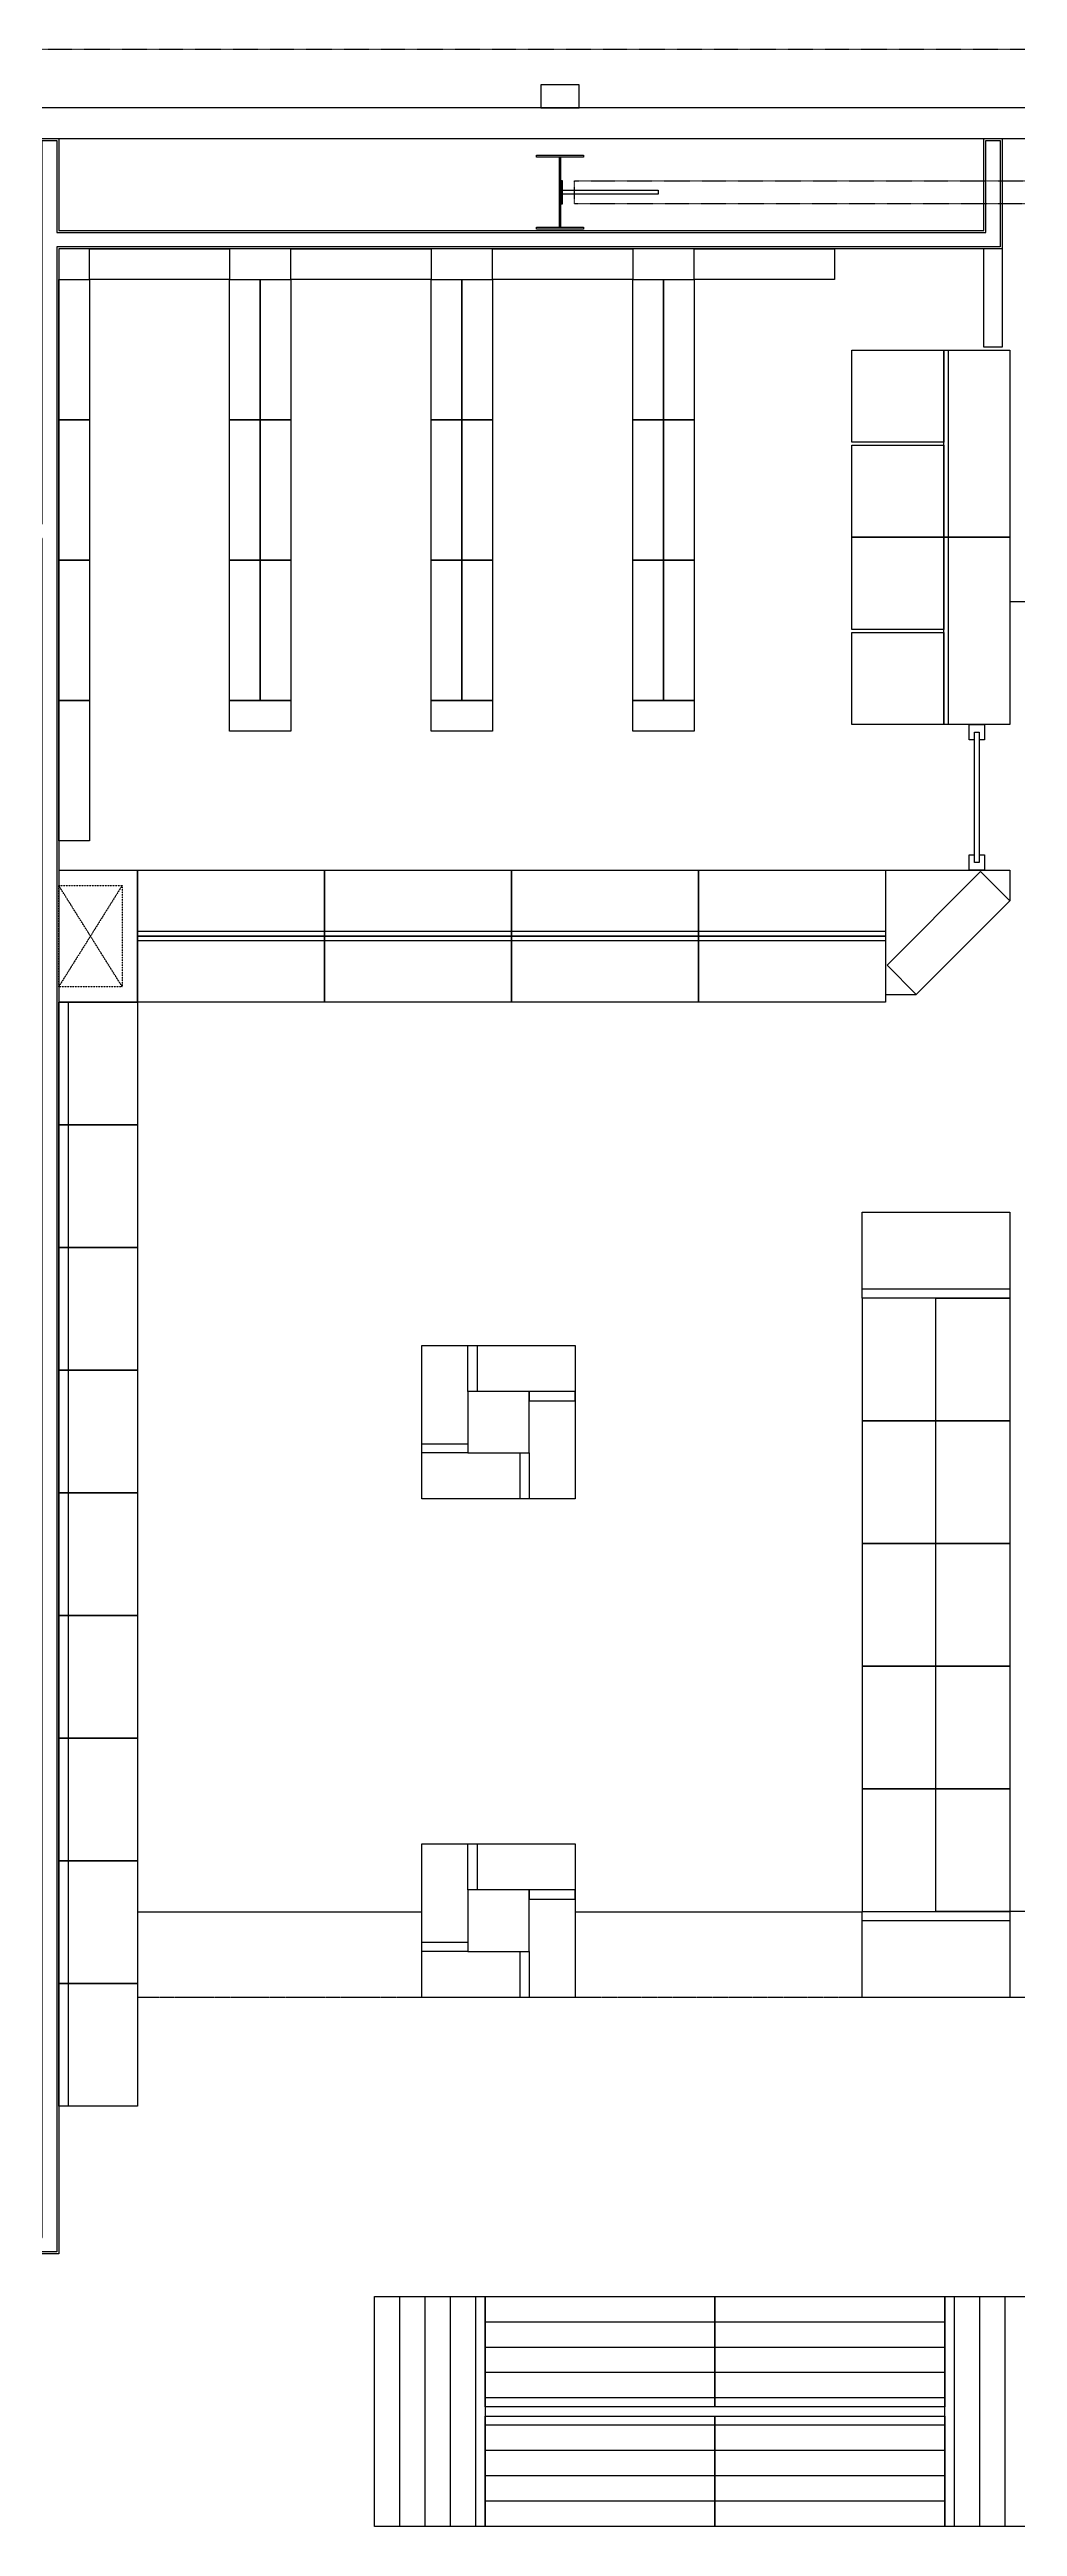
# Model space of a CAD drawing. Header units: millimetres. Extents: x -155 to 94595, y -3153 to 63413.
# Drawn here: x 9565 to 15879, y 46727 to 62877 of the extents above; entities that cross this region are included whole.
import ezdxf

# ---------------------------------------------------------------- set-up
doc = ezdxf.new("R2010")
doc.units = ezdxf.units.MM
for name, pattern in [('REFERENCIA CAMPECHE$0$CA-BASE1$0$HIDDEN2', [0.1875, 0.125, -0.0625]), ('REFERENCIA CAMPECHE$0$CL-BASE1$0$HIDDEN2', [0.1875, 0.125, -0.0625]), ('REFERENCIA CAMPECHE$0$SO-BASE1$0$HIDDEN2', [0.1875, 0.125, -0.0625]), ('TRATTEGGIATA2', [0.375, 0.25, -0.125])]:
    doc.linetypes.add(name, pattern=pattern)
for name, color, linetype in [('2', 193, 'Continuous'), ('4', 251, 'Continuous'), ('5', 1, 'TRATTEGGIATA2'), ('6', 253, 'Continuous'), ('wall', 5, 'Continuous')]:
    doc.layers.add(name, color=color, linetype=linetype)
doc.styles.add('REFERENCIA CAMPECHE$0$LETRITAS', font='ROMAN1.shx', dxfattribs={"width": 1.2, "height": 0.225})
doc.dimstyles.new('arch', dxfattribs={"dimtxt": 0.18, "dimasz": 0.18, "dimexe": 0.18, "dimexo": 0.0625, "dimgap": 0.09, "dimtad": 0, "dimtih": 1, "dimtoh": 1, "dimdec": 4, "dimzin": 0, "dimdsep": 46, "dimtxsty": 'Standard', "dimblk": 'OBLIQUE', "dimcen": 0.09, "dimclrt": 256, "dimadec": 0, "dimazin": 0, "dimtfac": 1, "dimtdec": 4, "dimtofl": 0, "dimtmove": 0, "dimatfit": 3, "dimldrblk": 'OBLIQUE', "dimfxl": 1, "dimtolj": 1, "dimtzin": 0, "dimarcsym": 0})

# ---------------------------------------------------------------- blocks, each defined once
blk = doc.blocks.new('_Oblique')
at = {"color": 0, "linetype": 'ByBlock', "lineweight": -2}
blk.add_line((-0.5, -0.5), (0.5, 0.5), dxfattribs=at)
blk = doc.blocks.new('*D311')
at = {"layer": '6', "color": 0, "lineweight": -2}
blk.add_line((17333, 59276), (15829, 59276), dxfattribs=at)
at = {"layer": 'Defpoints', "color": 0}
for p in [(15829, 59276), (15829, 59274), (17333, 59297)]:
    blk.add_point(p, dxfattribs=at)
at = {"layer": '6', "color": 0, "lineweight": -2, "xscale": 0.3, "yscale": 0.3, "zscale": 0.3, "rotation": 180}
blk.add_blockref('_Oblique', (15829, 59276), dxfattribs=at)
at = {"layer": '6', "color": 0, "lineweight": -2, "xscale": 0.3, "yscale": 0.3, "zscale": 0.3}
blk.add_blockref('_Oblique', (17333, 59276), dxfattribs=at)
at = {"layer": '6', "insert": (16581, 59276), "char_height": 0.225, "attachment_point": 5, "style": 'REFERENCIA CAMPECHE$0$LETRITAS'}
blk.add_mtext('\\A1;1504.02', dxfattribs=at)
blk = doc.blocks.new('*D312')
at = {"layer": '6', "color": 0, "lineweight": -2}
blk.add_line((11994, 50733), (10139, 50733), dxfattribs=at)
at = {"layer": 'Defpoints', "color": 0}
for p in [(10139, 50733), (10139, 50733), (11994, 50733)]:
    blk.add_point(p, dxfattribs=at)
at = {"layer": '6', "color": 0, "lineweight": -2, "xscale": 0.3, "yscale": 0.3, "zscale": 0.3, "rotation": 180}
blk.add_blockref('_Oblique', (10139, 50733), dxfattribs=at)
at = {"layer": '6', "color": 0, "lineweight": -2, "xscale": 0.3, "yscale": 0.3, "zscale": 0.3}
blk.add_blockref('_Oblique', (11994, 50733), dxfattribs=at)
at = {"layer": '6', "insert": (11066, 50733), "char_height": 0.225, "attachment_point": 5, "style": 'REFERENCIA CAMPECHE$0$LETRITAS'}
blk.add_mtext('\\A1;1855.20', dxfattribs=at)
blk = doc.blocks.new('*D313')
at = {"layer": '6', "color": 0, "lineweight": -2}
blk.add_line((14865, 50733), (12994, 50733), dxfattribs=at)
at = {"layer": 'Defpoints', "color": 0}
for p in [(12994, 50733), (12994, 50733), (14865, 50737)]:
    blk.add_point(p, dxfattribs=at)
at = {"layer": '6', "color": 0, "lineweight": -2, "xscale": 0.3, "yscale": 0.3, "zscale": 0.3, "rotation": 180}
blk.add_blockref('_Oblique', (12994, 50733), dxfattribs=at)
at = {"layer": '6', "color": 0, "lineweight": -2, "xscale": 0.3, "yscale": 0.3, "zscale": 0.3}
blk.add_blockref('_Oblique', (14865, 50733), dxfattribs=at)
at = {"layer": '6', "insert": (13929, 50733), "char_height": 0.225, "attachment_point": 5, "style": 'REFERENCIA CAMPECHE$0$LETRITAS'}
blk.add_mtext('\\A1;1870.80', dxfattribs=at)
blk = doc.blocks.new('*D314')
at = {"layer": '6', "color": 0, "lineweight": -2}
blk.add_line((17333, 50737), (15829, 50737), dxfattribs=at)
at = {"layer": 'Defpoints', "color": 0}
for p in [(15829, 50737), (15829, 50737), (17333, 50737)]:
    blk.add_point(p, dxfattribs=at)
at = {"layer": '6', "color": 0, "lineweight": -2, "xscale": 0.3, "yscale": 0.3, "zscale": 0.3, "rotation": 180}
blk.add_blockref('_Oblique', (15829, 50737), dxfattribs=at)
at = {"layer": '6', "color": 0, "lineweight": -2, "xscale": 0.3, "yscale": 0.3, "zscale": 0.3}
blk.add_blockref('_Oblique', (17333, 50737), dxfattribs=at)
at = {"layer": '6', "insert": (16581, 50737), "char_height": 0.225, "attachment_point": 5, "style": 'REFERENCIA CAMPECHE$0$LETRITAS'}
blk.add_mtext('\\A1;1504.02', dxfattribs=at)

msp = doc.modelspace()

# ---------------------------------------------------------------- linework, layer by layer
at = {"layer": '2'}
for p, q in [((9824.86, 61376.99), (9824.86, 61576.99)), ((9824.86, 61576.99), (10739.86, 61576.99)), ((10739.86, 61576.99), (10739.86, 61376.99)), ((11139.86, 61376.99), (11139.86, 61576.99)), ((11139.86, 61576.99), (12054.86, 61576.99)), ((12054.86, 61576.99), (12054.86, 61376.99)), ((12454.86, 61376.99), (12454.86, 61576.99)), ((12454.86, 61576.99), (13369.86, 61576.99)), ((13369.86, 61576.99), (13369.86, 61376.99)), ((13769.86, 61376.99), (13769.86, 61576.99)), ((13769.86, 61576.99), (14684.86, 61576.99)), ((14684.86, 61576.99), (14684.86, 61376.99)), ((9624.86, 60461.99), (9624.86, 61376.99)), ((9624.86, 61376.99), (9824.86, 61376.99)), ((9824.86, 61376.99), (9824.86, 60461.99)), ((10739.86, 61376.99), (9824.86, 61376.99)), ((10739.86, 60461.99), (10739.86, 61376.99)), ((10739.86, 61376.99), (10939.86, 61376.99)), ((10939.86, 60461.99), (10939.86, 61376.99)), ((10939.86, 61376.99), (11139.86, 61376.99)), ((10939.86, 61376.99), (10939.86, 60461.99)), ((11139.86, 61376.99), (11139.86, 60461.99)), ((12054.86, 61376.99), (11139.86, 61376.99)), ((12054.86, 60461.99), (12054.86, 61376.99)), ((12054.86, 61376.99), (12254.86, 61376.99)), ((12254.86, 60461.99), (12254.86, 61376.99)), ((12254.86, 61376.99), (12454.86, 61376.99)), ((12254.86, 61376.99), (12254.86, 60461.99)), ((12454.86, 61376.99), (12454.86, 60461.99)), ((13369.86, 61376.99), (12454.86, 61376.99)), ((13369.86, 60461.99), (13369.86, 61376.99)), ((13369.86, 61376.99), (13569.86, 61376.99)), ((13569.86, 60461.99), (13569.86, 61376.99)), ((13569.86, 61376.99), (13769.86, 61376.99)), ((13569.86, 61376.99), (13569.86, 60461.99)), ((14684.86, 61376.99), (13769.86, 61376.99)), ((13769.86, 61376.99), (13769.86, 60461.99)), ((14798.86, 60316.99), (14798.86, 60916.99)), ((14798.86, 60916.99), (15398.86, 60916.99)), ((15398.86, 59696.99), (15398.86, 60916.99)), ((15398.86, 60916.99), (15828.86, 60916.99)), ((15398.86, 60916.99), (15398.86, 60316.99)), ((15428.86, 59696.99), (15428.86, 60916.99)), ((15828.86, 60916.99), (15828.86, 59696.99)), ((9824.86, 60461.99), (9624.86, 60461.99)), ((9624.86, 59546.99), (9624.86, 60461.99)), ((9624.86, 60461.99), (9824.86, 60461.99)), ((9824.86, 60461.99), (9824.86, 59546.99)), ((10939.86, 60461.99), (10739.86, 60461.99)), ((10739.86, 59546.99), (10739.86, 60461.99)), ((10739.86, 60461.99), (10939.86, 60461.99)), ((11139.86, 60461.99), (10939.86, 60461.99)), ((10939.86, 59546.99), (10939.86, 60461.99)), ((10939.86, 60461.99), (11139.86, 60461.99)), ((10939.86, 60461.99), (10939.86, 59546.99)), ((11139.86, 60461.99), (11139.86, 59546.99)), ((12254.86, 60461.99), (12054.86, 60461.99)), ((12054.86, 59546.99), (12054.86, 60461.99)), ((12054.86, 60461.99), (12254.86, 60461.99)), ((12454.86, 60461.99), (12254.86, 60461.99)), ((12254.86, 59546.99), (12254.86, 60461.99)), ((12254.86, 60461.99), (12454.86, 60461.99)), ((12254.86, 60461.99), (12254.86, 59546.99)), ((12454.86, 60461.99), (12454.86, 59546.99)), ((13569.86, 60461.99), (13369.86, 60461.99)), ((13369.86, 59546.99), (13369.86, 60461.99)), ((13369.86, 60461.99), (13569.86, 60461.99)), ((13769.86, 60461.99), (13569.86, 60461.99)), ((13569.86, 59546.99), (13569.86, 60461.99)), ((13569.86, 60461.99), (13769.86, 60461.99)), ((13569.86, 60461.99), (13569.86, 59546.99)), ((13769.86, 60461.99), (13769.86, 59546.99)), ((15398.86, 60316.99), (14798.86, 60316.99)), ((14798.86, 59696.99), (14798.86, 60296.99)), ((14798.86, 60296.99), (15398.86, 60296.99)), ((15398.86, 60296.99), (15398.86, 59696.99)), ((15398.86, 59696.99), (14798.86, 59696.99)), ((14798.86, 59096.99), (14798.86, 59696.99)), ((14798.86, 59696.99), (15398.86, 59696.99)), ((15398.86, 58476.99), (15398.86, 59696.99)), ((15398.86, 59696.99), (15828.86, 59696.99)), ((15828.86, 59696.99), (15398.86, 59696.99)), ((15398.86, 59696.99), (15398.86, 59096.99)), ((15428.86, 58476.99), (15428.86, 59696.99)), ((15828.86, 59696.99), (15828.86, 58476.99)), ((9624.86, 58631.99), (9624.86, 59546.99)), ((9624.86, 59546.99), (9824.86, 59546.99)), ((9824.86, 59546.99), (9624.86, 59546.99)), ((9824.86, 59546.99), (9824.86, 58631.99)), ((10739.86, 58631.99), (10739.86, 59546.99)), ((10739.86, 59546.99), (10939.86, 59546.99)), ((10939.86, 59546.99), (10739.86, 59546.99)), ((10939.86, 58631.99), (10939.86, 59546.99)), ((10939.86, 59546.99), (11139.86, 59546.99)), ((10939.86, 59546.99), (10939.86, 58631.99)), ((11139.86, 59546.99), (10939.86, 59546.99)), ((11139.86, 59546.99), (11139.86, 58631.99)), ((12054.86, 58631.99), (12054.86, 59546.99)), ((12054.86, 59546.99), (12254.86, 59546.99)), ((12254.86, 59546.99), (12054.86, 59546.99)), ((12254.86, 58631.99), (12254.86, 59546.99)), ((12254.86, 59546.99), (12454.86, 59546.99)), ((12254.86, 59546.99), (12254.86, 58631.99)), ((12454.86, 59546.99), (12254.86, 59546.99)), ((12454.86, 59546.99), (12454.86, 58631.99)), ((13369.86, 58631.99), (13369.86, 59546.99)), ((13369.86, 59546.99), (13569.86, 59546.99)), ((13569.86, 59546.99), (13369.86, 59546.99)), ((13569.86, 58631.99), (13569.86, 59546.99)), ((13569.86, 59546.99), (13769.86, 59546.99)), ((13569.86, 59546.99), (13569.86, 58631.99)), ((13769.86, 59546.99), (13569.86, 59546.99)), ((13769.86, 59546.99), (13769.86, 58631.99)), ((15398.86, 59096.99), (14798.86, 59096.99)), ((14798.86, 58476.99), (14798.86, 59076.99)), ((14798.86, 59076.99), (15398.86, 59076.99)), ((15398.86, 59076.99), (15398.86, 58476.99)), ((9624.86, 57716.99), (9624.86, 58631.99)), ((9624.86, 58631.99), (9824.86, 58631.99)), ((9824.86, 58631.99), (9624.86, 58631.99)), ((9824.86, 58631.99), (9824.86, 57716.99)), ((10739.86, 58431.99), (10739.86, 58631.99)), ((10739.86, 58631.99), (11139.86, 58631.99)), ((10939.86, 58631.99), (10739.86, 58631.99)), ((11139.86, 58631.99), (10939.86, 58631.99)), ((11139.86, 58631.99), (11139.86, 58431.99)), ((12054.86, 58431.99), (12054.86, 58631.99)), ((12054.86, 58631.99), (12454.86, 58631.99)), ((12254.86, 58631.99), (12054.86, 58631.99)), ((12454.86, 58631.99), (12254.86, 58631.99)), ((12454.86, 58631.99), (12454.86, 58431.99)), ((13369.86, 58431.99), (13369.86, 58631.99)), ((13369.86, 58631.99), (13769.86, 58631.99)), ((13569.86, 58631.99), (13369.86, 58631.99)), ((13769.86, 58631.99), (13569.86, 58631.99)), ((13769.86, 58631.99), (13769.86, 58431.99)), ((15398.86, 58476.99), (14798.86, 58476.99)), ((15828.86, 58476.99), (15398.86, 58476.99)), ((15563.86, 58376.99), (15563.86, 58476.99)), ((15563.86, 58476.99), (15663.86, 58476.99)), ((15663.86, 58476.99), (15663.86, 58376.99)), ((11139.86, 58431.99), (10739.86, 58431.99)), ((12454.86, 58431.99), (12054.86, 58431.99)), ((13769.86, 58431.99), (13369.86, 58431.99)), ((15598.86, 58376.99), (15563.86, 58376.99)), ((15598.86, 57576.99), (15598.86, 58426.99)), ((15598.86, 58426.99), (15628.86, 58426.99)), ((15628.86, 58426.99), (15628.86, 57576.99)), ((15663.86, 58376.99), (15628.86, 58376.99)), ((9824.86, 57716.99), (9624.86, 57716.99)), ((10138.86, 57526.99), (11358.86, 57526.99)), ((10138.86, 57096.99), (10138.86, 57526.99)), ((11358.86, 57526.99), (11358.86, 57096.99)), ((11358.86, 57526.99), (12578.86, 57526.99)), ((11358.86, 57096.99), (11358.86, 57526.99)), ((12578.86, 57526.99), (12578.86, 57096.99)), ((12578.86, 57526.99), (13798.86, 57526.99)), ((12578.86, 57096.99), (12578.86, 57526.99)), ((13798.86, 57526.99), (13798.86, 57096.99)), ((13798.86, 57526.99), (15018.86, 57526.99)), ((13798.86, 57096.99), (13798.86, 57526.99)), ((15018.86, 57526.99), (15018.86, 57096.99)), ((15018.86, 57526.99), (15828.86, 57526.99)), ((15018.86, 57526.99), (15018.86, 56716.99)), ((15638.678, 57517.171), (15028.678, 56907.171)), ((15563.86, 57526.99), (15563.86, 57626.99)), ((15563.86, 57626.99), (15598.86, 57626.99)), ((15663.86, 57526.99), (15563.86, 57526.99)), ((15628.86, 57576.99), (15598.86, 57576.99)), ((15628.86, 57626.99), (15663.86, 57626.99)), ((15828.86, 57326.99), (15638.678, 57517.171)), ((15663.86, 57626.99), (15663.86, 57526.99)), ((15828.86, 57526.99), (15828.86, 57326.99)), ((15218.86, 56716.99), (15828.86, 57326.99)), ((11358.86, 57126.99), (10138.86, 57126.99)), ((11358.86, 57096.99), (10138.86, 57096.99)), ((10138.86, 56666.99), (10138.86, 57096.99)), ((10138.86, 57096.99), (11358.86, 57096.99)), ((10138.86, 57066.99), (11358.86, 57066.99)), ((12578.86, 57126.99), (11358.86, 57126.99)), ((11358.86, 57096.99), (11358.86, 56666.99)), ((12578.86, 57096.99), (11358.86, 57096.99)), ((11358.86, 56666.99), (11358.86, 57096.99)), ((11358.86, 57096.99), (12578.86, 57096.99)), ((11358.86, 57066.99), (12578.86, 57066.99)), ((13798.86, 57126.99), (12578.86, 57126.99)), ((12578.86, 57096.99), (12578.86, 56666.99)), ((13798.86, 57096.99), (12578.86, 57096.99)), ((12578.86, 56666.99), (12578.86, 57096.99)), ((12578.86, 57096.99), (13798.86, 57096.99)), ((12578.86, 57066.99), (13798.86, 57066.99)), ((15018.86, 57126.99), (13798.86, 57126.99)), ((13798.86, 57096.99), (13798.86, 56666.99)), ((15018.86, 57096.99), (13798.86, 57096.99)), ((13798.86, 56666.99), (13798.86, 57096.99)), ((13798.86, 57096.99), (15018.86, 57096.99)), ((13798.86, 57066.99), (15018.86, 57066.99)), ((15018.86, 57096.99), (15018.86, 56666.99)), ((15218.86, 56716.99), (15028.678, 56907.171)), ((15018.86, 56716.99), (15218.86, 56716.99)), ((9624.86, 55866.989), (9624.86, 56666.989)), ((9624.86, 56666.989), (10138.86, 56666.989)), ((9688.86, 55866.989), (9688.86, 56666.989)), ((11358.86, 56666.99), (10138.86, 56666.99)), ((10138.86, 56666.989), (10138.86, 55866.989)), ((12578.86, 56666.99), (11358.86, 56666.99)), ((13798.86, 56666.99), (12578.86, 56666.99)), ((15018.86, 56666.99), (13798.86, 56666.99)), ((9624.86, 55066.989), (9624.86, 55866.989)), ((9624.86, 55866.989), (10138.86, 55866.989)), ((10138.86, 55866.989), (9624.86, 55866.989)), ((9688.86, 55066.989), (9688.86, 55866.989)), ((10138.86, 55866.989), (10138.86, 55066.989)), ((14864.86, 55296.99), (15828.86, 55296.99)), ((14864.86, 54736.99), (14864.86, 55296.99)), ((15828.86, 55296.99), (15828.86, 54736.99)), ((9624.86, 54266.989), (9624.86, 55066.989)), ((9624.86, 55066.989), (10138.86, 55066.989)), ((10138.86, 55066.989), (9624.86, 55066.989)), ((9688.86, 54266.989), (9688.86, 55066.989)), ((10138.86, 55066.989), (10138.86, 54266.989)), ((14864.86, 54796.99), (15828.86, 54796.99)), ((14864.86, 54736.99), (14864.86, 53936.99)), ((15346.86, 54736.99), (14864.86, 54736.99)), ((15828.86, 54736.99), (14864.86, 54736.99)), ((15346.86, 53936.99), (15346.86, 54736.99)), ((15346.86, 53936.99), (15346.86, 54736.99)), ((15346.86, 54736.99), (15828.86, 54736.99)), ((15828.86, 54736.99), (15828.86, 53936.99)), ((9624.86, 53466.989), (9624.86, 54266.989)), ((9624.86, 54266.989), (10138.86, 54266.989)), ((10138.86, 54266.989), (9624.86, 54266.989)), ((9688.86, 53466.989), (9688.86, 54266.989)), ((10138.86, 54266.989), (10138.86, 53466.989)), ((11994.058, 53426.99), (11994.058, 54426.99)), ((11994.058, 54426.99), (12994.058, 54426.99)), ((12294.058, 54126.99), (12294.058, 54426.99)), ((12294.058, 54426.99), (12354.058, 54426.99)), ((12354.058, 54426.99), (12354.058, 54126.99)), ((12994.058, 54426.99), (12994.058, 53426.99)), ((12694.058, 54126.99), (12294.058, 54126.99)), ((12294.058, 54126.99), (12294.058, 53726.99)), ((12354.058, 54126.99), (12294.058, 54126.99)), ((12694.058, 53726.99), (12694.058, 54126.99)), ((12994.058, 54126.99), (12694.058, 54126.99)), ((12694.058, 54126.99), (12694.058, 54066.99)), ((12994.058, 54066.99), (12994.058, 54126.99)), ((12694.058, 54066.99), (12994.058, 54066.99)), ((11994.058, 53726.99), (11994.058, 53786.99)), ((11994.058, 53786.99), (12294.058, 53786.99)), ((12294.058, 53786.99), (12294.058, 53726.99)), ((14864.86, 53936.99), (14864.86, 53136.99)), ((15346.86, 53936.99), (14864.86, 53936.99)), ((14864.86, 53936.99), (15346.86, 53936.99)), ((15346.86, 53136.99), (15346.86, 53936.99)), ((15346.86, 53136.99), (15346.86, 53936.99)), ((15346.86, 53936.99), (15828.86, 53936.99)), ((15828.86, 53936.99), (15346.86, 53936.99)), ((15828.86, 53936.99), (15828.86, 53136.99)), ((12294.058, 53726.99), (11994.058, 53726.99)), ((12294.058, 53726.99), (12694.058, 53726.99)), ((12634.058, 53726.99), (12694.058, 53726.99)), ((12634.058, 53426.99), (12634.058, 53726.99)), ((12694.058, 53726.99), (12694.058, 53426.99)), ((9624.86, 52666.989), (9624.86, 53466.989)), ((9624.86, 53466.989), (10138.86, 53466.989)), ((10138.86, 53466.989), (9624.86, 53466.989)), ((9688.86, 52666.989), (9688.86, 53466.989)), ((10138.86, 53466.989), (10138.86, 52666.989)), ((12994.058, 53426.99), (11994.058, 53426.99)), ((12694.058, 53426.99), (12634.058, 53426.99)), ((14864.86, 53136.99), (15346.86, 53136.99)), ((14864.86, 53136.99), (14864.86, 52336.99)), ((15346.86, 53136.99), (14864.86, 53136.99)), ((15828.86, 53136.99), (15346.86, 53136.99)), ((15346.86, 52336.99), (15346.86, 53136.99)), ((15346.86, 52336.99), (15346.86, 53136.99)), ((15346.86, 53136.99), (15828.86, 53136.99)), ((15828.86, 53136.99), (15828.86, 52336.99)), ((9624.86, 51866.989), (9624.86, 52666.989)), ((9624.86, 52666.989), (10138.86, 52666.989)), ((10138.86, 52666.989), (9624.86, 52666.989)), ((9688.86, 51866.989), (9688.86, 52666.989)), ((10138.86, 52666.989), (10138.86, 51866.989)), ((14864.86, 52336.99), (14864.86, 51536.99)), ((15346.86, 52336.99), (14864.86, 52336.99)), ((14864.86, 52336.99), (15346.86, 52336.99)), ((15346.86, 51536.99), (15346.86, 52336.99)), ((15346.86, 51536.99), (15346.86, 52336.99)), ((15346.86, 52336.99), (15828.86, 52336.99)), ((15828.86, 52336.99), (15346.86, 52336.99)), ((15828.86, 52336.99), (15828.86, 51536.99)), ((9624.86, 51066.989), (9624.86, 51866.989)), ((9624.86, 51866.989), (10138.86, 51866.989)), ((10138.86, 51866.989), (9624.86, 51866.989)), ((9688.86, 51066.989), (9688.86, 51866.989)), ((10138.86, 51866.989), (10138.86, 51066.989)), ((14864.86, 51536.99), (14864.86, 50736.99)), ((15346.86, 51536.99), (14864.86, 51536.99)), ((14864.86, 51536.99), (15346.86, 51536.99)), ((15346.86, 50736.99), (15346.86, 51536.99)), ((15346.86, 50736.99), (15346.86, 51536.99)), ((15346.86, 51536.99), (15828.86, 51536.99)), ((15828.86, 51536.99), (15346.86, 51536.99)), ((15828.86, 51536.99), (15828.86, 50736.99)), ((9624.86, 50266.989), (9624.86, 51066.989)), ((9624.86, 51066.989), (10138.86, 51066.989)), ((10138.86, 51066.989), (9624.86, 51066.989)), ((9688.86, 50266.989), (9688.86, 51066.989)), ((10138.86, 51066.989), (10138.86, 50266.989)), ((11994.058, 50176.99), (11994.058, 51176.99)), ((11994.058, 51176.99), (12994.058, 51176.99)), ((12294.058, 50876.99), (12294.058, 51176.99)), ((12294.058, 51176.99), (12354.058, 51176.99)), ((12354.058, 51176.99), (12354.058, 50876.99)), ((12994.058, 51176.99), (12994.058, 50176.99)), ((12694.058, 50876.99), (12294.058, 50876.99)), ((12294.058, 50876.99), (12294.058, 50476.99)), ((12354.058, 50876.99), (12294.058, 50876.99)), ((12694.058, 50476.99), (12694.058, 50876.99)), ((12994.058, 50876.99), (12694.058, 50876.99)), ((12694.058, 50876.99), (12694.058, 50816.99)), ((12994.058, 50816.99), (12994.058, 50876.99)), ((12694.058, 50816.99), (12994.058, 50816.99)), ((14864.86, 50736.99), (15346.86, 50736.99)), ((14864.86, 50176.99), (14864.86, 50736.99)), ((14864.86, 50736.99), (15828.86, 50736.99)), ((15828.86, 50736.99), (15346.86, 50736.99)), ((15828.86, 50736.99), (15828.86, 50176.99)), ((15828.86, 50676.99), (14864.86, 50676.99)), ((11994.058, 50476.99), (11994.058, 50536.99)), ((11994.058, 50536.99), (12294.058, 50536.99)), ((12294.058, 50476.99), (11994.058, 50476.99)), ((12294.058, 50536.99), (12294.058, 50476.99)), ((12294.058, 50476.99), (12694.058, 50476.99)), ((12634.058, 50476.99), (12694.058, 50476.99)), ((12634.058, 50176.99), (12634.058, 50476.99)), ((12694.058, 50476.99), (12694.058, 50176.99)), ((9624.86, 49466.989), (9624.86, 50266.989)), ((9624.86, 50266.989), (10138.86, 50266.989)), ((10138.86, 50266.989), (9624.86, 50266.989)), ((9688.86, 49466.989), (9688.86, 50266.989)), ((10138.86, 50266.989), (10138.86, 49466.989)), ((12994.058, 50176.99), (11994.058, 50176.99)), ((12694.058, 50176.99), (12634.058, 50176.99)), ((15828.86, 50176.99), (14864.86, 50176.99)), ((10138.86, 49466.989), (9624.86, 49466.989)), ((11685.727, 46726.99), (11685.727, 48226.99)), ((11685.727, 48226.99), (12405.727, 48226.99)), ((11850.727, 46726.99), (11850.727, 48226.99)), ((12015.727, 46726.99), (12015.727, 48226.99)), ((12180.727, 46726.99), (12180.727, 48226.99)), ((12345.727, 46726.99), (12345.727, 48226.99)), ((12405.727, 48226.99), (12405.727, 46726.99)), ((12405.727, 48226.99), (13905.727, 48226.99)), ((12405.727, 47506.99), (12405.727, 48226.99)), ((13905.727, 48226.99), (15405.727, 48226.99)), ((13905.727, 47506.99), (13905.727, 48226.99)), ((13905.727, 48226.99), (13905.727, 47506.99)), ((15405.727, 48226.99), (15405.727, 47506.99)), ((15405.727, 46726.99), (15405.727, 48226.99)), ((15405.727, 48226.99), (16125.727, 48226.99)), ((15465.727, 48226.99), (15465.727, 46726.99)), ((15630.727, 48226.99), (15630.727, 46726.99)), ((15795.727, 48226.99), (15795.727, 46726.99)), ((12405.727, 48061.99), (13905.727, 48061.99)), ((13905.727, 48061.99), (15405.727, 48061.99)), ((12405.727, 47896.99), (13905.727, 47896.99)), ((13905.727, 47896.99), (15405.727, 47896.99)), ((12405.727, 47731.99), (13905.727, 47731.99)), ((13905.727, 47731.99), (15405.727, 47731.99)), ((12405.727, 47566.99), (13905.727, 47566.99)), ((13905.727, 47506.99), (12405.727, 47506.99)), ((13905.727, 47566.99), (15405.727, 47566.99)), ((15405.727, 47506.99), (13905.727, 47506.99)), ((12405.727, 46726.99), (12405.727, 47446.99)), ((12405.727, 47446.99), (13905.727, 47446.99)), ((13905.727, 47386.99), (12405.727, 47386.99)), ((13905.727, 47446.99), (13905.727, 46726.99)), ((13905.727, 46726.99), (13905.727, 47446.99)), ((13905.727, 47446.99), (15405.727, 47446.99)), ((15405.727, 47386.99), (13905.727, 47386.99)), ((15405.727, 47446.99), (15405.727, 46726.99)), ((13905.727, 47221.99), (12405.727, 47221.99)), ((15405.727, 47221.99), (13905.727, 47221.99)), ((13905.727, 47056.99), (12405.727, 47056.99)), ((15405.727, 47056.99), (13905.727, 47056.99)), ((13905.727, 46891.99), (12405.727, 46891.99)), ((15405.727, 46891.99), (13905.727, 46891.99)), ((12405.727, 46726.99), (11685.727, 46726.99)), ((13905.727, 46726.99), (12405.727, 46726.99)), ((15405.727, 46726.99), (13905.727, 46726.99)), ((16125.727, 46726.99), (15405.727, 46726.99))]:
    msp.add_line(p, q, dxfattribs=at)
at = {"layer": '4'}
msp.add_lwpolyline([(12769.86, 62496.989), (13019.86, 62496.989), (13019.86, 62646.989), (12769.86, 62646.989)], close=True, dxfattribs=at)
at = {"layer": '5', "linetype": 'REFERENCIA CAMPECHE$0$SO-BASE1$0$HIDDEN2'}
msp.add_line((94584.86, 62877.489), (204.86, 62877.489), dxfattribs=at)
at = {"layer": '5', "linetype": 'REFERENCIA CAMPECHE$0$CL-BASE1$0$HIDDEN2', "ltscale": 0.4}
for p, q in [((10038.86, 56766.989), (9624.86, 57426.989)), ((10038.86, 57426.989), (9624.86, 56766.989))]:
    msp.add_line(p, q, dxfattribs=at)
at = {"layer": '5', "ltscale": 2.5}
msp.add_lwpolyline([(46208.882, 62296.99), (46208.882, 62296.99), (46205.882, 50176.99), (10138.86, 50176.99)], dxfattribs=at)
at = {"layer": '5', "linetype": 'REFERENCIA CAMPECHE$0$CL-BASE1$0$HIDDEN2', "ltscale": 0.4}
msp.add_lwpolyline([(9624.86, 57426.989), (10038.86, 57426.989), (10038.86, 56766.989), (9624.86, 56766.989)], close=True, dxfattribs=at)
at = {"layer": 'wall'}
msp.add_line((9504.86, 62296.989), (9624.86, 62296.989), dxfattribs=at)
msp.add_line((9504.86, 62296.989), (9624.86, 62296.989), dxfattribs=at)
at = {"layer": 'wall', "linetype": 'REFERENCIA CAMPECHE$0$CA-BASE1$0$HIDDEN2'}
for p, q in [((12988.51, 61871.989), (12988.51, 62021.989)), ((12988.51, 62021.989), (24888.51, 62021.989)), ((24888.51, 61871.989), (12988.51, 61871.989))]:
    msp.add_line(p, q, dxfattribs=at)
at = {"layer": 'wall'}
for points in [[(46553.266, 62496.989), (244.86, 62496.989), (244.86, 49625.191), (444.86, 49625.191), (444.86, 62296.989), (46553.266, 62296.989)], [(9504.86, 59796.989), (9504.86, 62296.989), (9624.86, 62296.989), (9624.86, 61696.99), (15659.131, 61696.99), (15659.131, 62296.989), (15779.131, 62296.989), (15779.131, 61576.99), (9624.86, 61576.99), (9624.86, 48505.191), (5344.86, 48505.191), (5344.86, 48625.191), (9504.86, 48625.191), (9504.86, 59676.989), (4564.86, 59676.989), (4564.86, 50225.191), (5884.86, 50225.191), (5884.86, 50105.191), (4444.86, 50105.191), (4444.86, 59796.989), (9504.86, 59796.989)], [(9517.86, 59783.989), (9517.86, 62283.989), (9611.86, 62283.989), (9611.86, 61683.99), (15672.131, 61683.99), (15672.131, 62283.989), (15766.131, 62283.989), (15766.131, 61589.99), (9611.86, 61589.99), (9611.86, 48518.191), (5357.86, 48518.191), (5357.86, 48612.191), (9517.86, 48612.191), (9517.86, 59689.989), (4551.86, 59689.989), (4551.86, 50212.191), (5871.86, 50212.191), (5871.86, 50118.191), (4457.86, 50118.191), (4457.86, 59783.989)], [(12742.36, 62188.489), (13047.36, 62188.489), (13047.36, 62175.489), (12742.36, 62175.489)], [(12891.86, 61718.489), (12891.86, 62175.489), (12897.86, 62175.489), (12897.86, 61718.489)], [(12742.36, 61718.489), (13047.36, 61718.489), (13047.36, 61705.489), (12742.36, 61705.489)]]:
    msp.add_lwpolyline(points, close=True, dxfattribs=at)
at = {"layer": 'wall', "linetype": 'Continuous'}
for points in [[(12910.69, 62021.989), (12901.21, 62021.989), (12901.21, 61871.989), (12910.69, 61871.989)], [(13535.274, 61959.59), (13535.274, 61934.389), (12910.69, 61934.389), (12910.69, 61959.59)]]:
    msp.add_lwpolyline(points, close=True, dxfattribs=at)
at = {"layer": 'wall'}
for points in [[(15779.131, 61576.99), (15779.131, 60936.99), (15659.131, 60936.99), (15659.131, 61576.99)], [(9624.86, 57526.989), (10138.86, 57526.989), (10138.86, 56666.989), (9624.86, 56666.989)]]:
    msp.add_lwpolyline(points, dxfattribs=at)

# ---------------------------------------------------------------- dimensions: what is measured, and where the dimension line sits
at = {"layer": '6'}
for base, p1, p2, picture, middle in [((15828.86, 59275.713), (17332.882, 59296.99), (15828.86, 59274.299), '*D311', (16580.871, 59275.963)), ((10138.86, 50733.12), (11994.058, 50733.12), (10138.86, 50733.12), '*D312', (11066.459, 50733.37)), ((12994.058, 50733.12), (14864.86, 50736.99), (12994.058, 50733.12), '*D313', (13929.459, 50733.37)), ((15828.86, 50736.99), (17332.882, 50736.99), (15828.86, 50736.99), '*D314', (16580.871, 50737.239))]:
    dim = msp.add_linear_dim(base=base, p1=p1, p2=p2, angle=180, dimstyle='arch', override={"dimtxt": 0.225, "dimasz": 0.3, "dimexe": 0.09, "dimexo": 0.495, "dimgap": 0.036, "dimtih": 0, "dimtoh": 0, "dimdec": 2, "dimtxsty": 'REFERENCIA CAMPECHE$0$LETRITAS', "dimcen": 0.15, "dimse1": 1, "dimse2": 1, "dimadec": 2, "dimtofl": 1, "dimtvp": 1.11}, dxfattribs=at)
    dim.commit()
    dim.dimension.update_dxf_attribs({"geometry": picture, "text_midpoint": middle})

doc.saveas('drawing.dxf')
